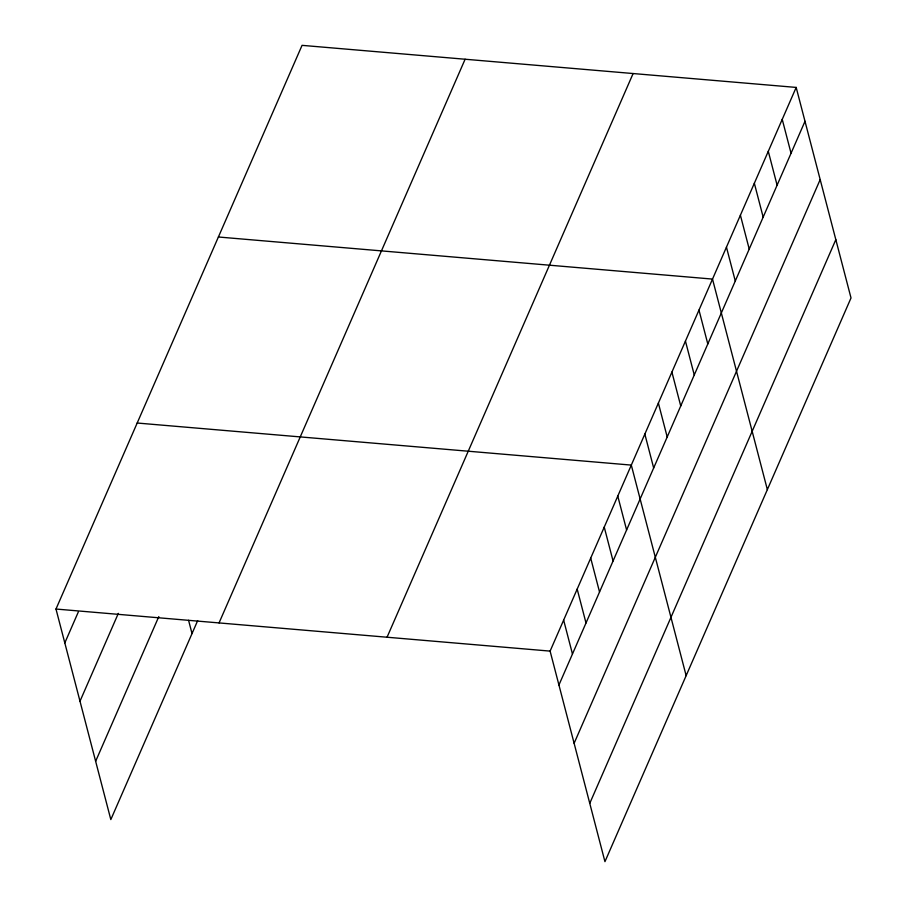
<?xml version="1.0" encoding="UTF-8"?>
<svg xmlns="http://www.w3.org/2000/svg" width="907" height="907" viewBox="0 0 907 907"><rect width="100%" height="100%" fill="white"/><g stroke="black" fill="none" stroke-linecap="round" stroke-linejoin="round"><path stroke-width="1.36" d="M197.669 620.637L110.824 819.577L55.985 609.039L302.054 45.35L796.176 87.423L851.015 297.961L604.946 861.65L550.107 651.113L796.176 87.423M64.816 642.916L78.342 611.908M79.997 701.213L118.341 613.37M95.643 761.279L158.804 616.601M219.052 622.916L465.11 59.238M387.051 637.224L633.109 73.546M558.939 684.989L804.997 121.3M574.12 743.287L820.177 179.597M589.765 803.353L835.823 239.663M218.383 236.999L712.505 279.084L767.356 489.621M137.184 423.025L631.306 465.098L686.146 675.636M55.985 609.039L550.107 651.113M782.231 119.373L791.051 153.249M768.286 151.31L777.106 185.187M754.341 183.248L763.161 217.136M740.395 215.197L749.227 249.074M726.45 247.135L735.282 281.011M698.98 310.081L707.8 343.957M685.443 341.089L694.263 374.965M671.906 372.085L680.738 405.962M658.38 403.093L667.201 436.97M644.843 434.09L653.664 467.967M617.78 496.095L626.601 529.971M604.243 527.103L613.064 560.98M590.706 558.1L599.538 591.976M577.181 589.108L586.001 622.984M563.644 620.105L572.464 653.992M188.577 620.309L192.023 633.562"/></g></svg>
